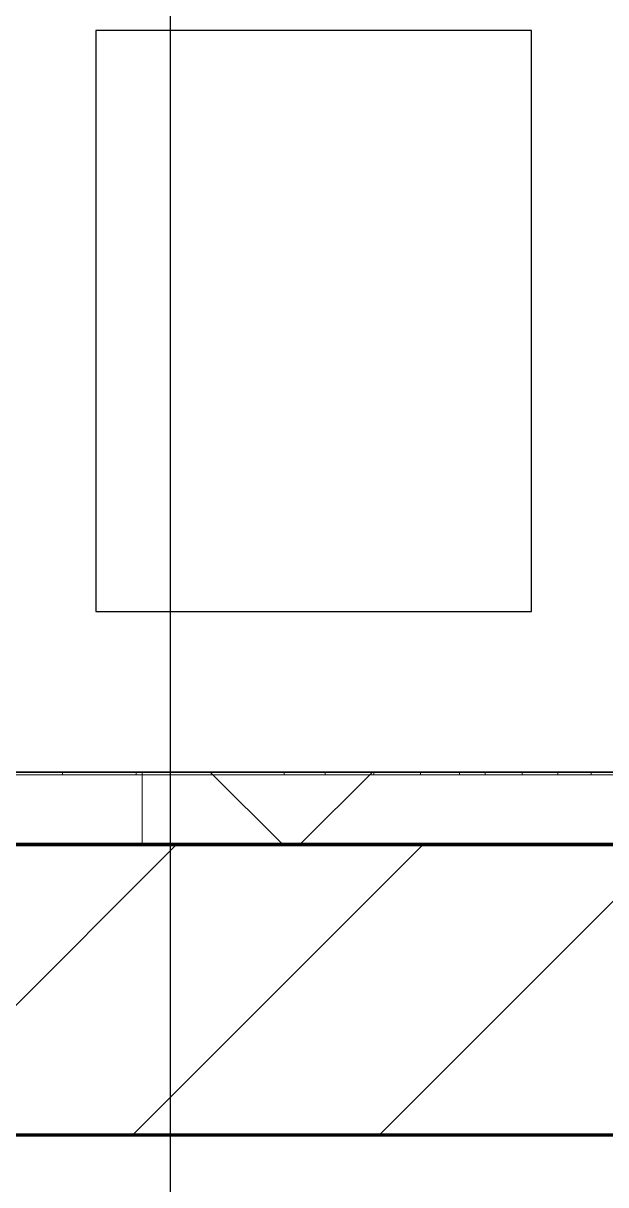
# Model space of a CAD drawing. Header units: millimetres. Extents: x -920231 to -841213, y -17301 to 22361.
# Drawn here: x -854864 to -854463, y -3410 to -2610 of the extents above; entities that cross this region are included whole.
import ezdxf
from ezdxf.xclip import XClip

# ---------------------------------------------------------------- set-up
doc = ezdxf.new("R2010")
doc.units = ezdxf.units.MM
doc.header["$XCLIPFRAME"] = 0
doc.layers.add('000 - WIPEOUT', color=250, linetype='Continuous')
doc.layers.add('A11_ALU.SOLID SHEET', color=2, linetype='Continuous')
for name, color, linetype, lineweight in [('A-ANNO-NOTE', 3, 'Continuous', 25), ('A-GLAZ-CURT', 2, 'Continuous', 9), ('A-WALL', 5, 'Continuous', 35), ('A-WALL-FNSH', 2, 'Continuous', 35), ('A-WALL-PATT', 1, 'Continuous', 35)]:
    doc.layers.add(name, color=color, linetype=linetype, lineweight=lineweight)

# ---------------------------------------------------------------- blocks, each defined once
blk = doc.blocks.new('PPLS-PP19_Custom Tile Pattern - Custom Tile Pattern-V93-4230-01 ENLARGED MULTI-PURPOSE LEVEL - REFLECTED CEILING PLAN - SHEET 1')
at = {"layer": 'A-GLAZ-CURT'}
for p, q in [((170.29, 0), (245.04, 0)), ((230.06, 0), (300, 0)), ((245.04, 0), (245.04, -2)), ((295.8, 0), (300, 0)), ((295.8, -2), (295.8, 0)), ((300, 0), (300, -2)), ((-300, -2), (300, -2)), ((245.04, -2), (170.29, -2)), ((300, -2), (295.8, -2)), ((300, -2), (300, -50)), ((300, -50), (-300, -50))]:
    blk.add_line(p, q, dxfattribs=at)
for points, knots in [([(300, 0), (286.53, 0), (254.22, 0), (207.11, 0), (177.41, 0), (159.34, 0), (158.33, 0), (158.3, 0)], [-285.253232, -285.253232, -285.253232, -285.253232, -244.693688, -187.987675, -143.776725, -129.632772, -123.352749, -123.352749, -123.352749, -123.352749]), ([(192.81, 0), (196.9, 0), (209.79, 0), (219.42, 0), (230.06, 0)], [-37.802787, -37.802787, -37.802787, -37.802787, -24.459831, 0, 0, 0, 0]), ([(300, 0), (288.22, 0), (262, 0), (230.48, 0), (220, 0), (219.04, 0)], [-12528.858583, -12528.858583, -12528.858583, -12528.858583, -11905.454923, -11162.864862, -10859.773777, -10859.773777, -10859.773777, -10859.773777]), ([(219.84, 0), (220.8, 0), (227.72, 0), (240.28, 0), (245.04, 0)], [-10674.31991, -10674.31991, -10674.31991, -10674.31991, -10511.382485, -9932.504441, -9932.504441, -9932.504441, -9932.504441]), ([(284.78, 0), (284.83, 0), (285.23, 0), (287.47, 0), (293.59, 0), (297.76, 0), (300, 0)], [-4096.535135, -4096.535135, -4096.535135, -4096.535135, -4053.389046, -3959.664717, -3862.421465, -3746.95702, -3746.95702, -3746.95702, -3746.95702]), ([(295.8, 0), (294.18, 0), (290.94, 0), (286.68, 0), (285.79, 0)], [-4679.165325, -4679.165325, -4679.165325, -4679.165325, -4358.271401, -4213.061173, -4213.061173, -4213.061173, -4213.061173])]:
    blk.add_open_spline(points, degree=3, knots=knots, dxfattribs=at)
blk = doc.blocks.new('PPLS-PP19_Custom Tile Pattern - Custom Tile Pattern-V94-4230-01 ENLARGED MULTI-PURPOSE LEVEL - REFLECTED CEILING PLAN - SHEET 1')
at = {"layer": 'A-GLAZ-CURT'}
for p, q in [((-300, 0), (-202.31, 0)), ((-300, -2), (-300, 0)), ((-293.07, 0), (-275.75, 0)), ((-275.75, 0), (-293.07, 0)), ((-222.32, 0), (-205, 0)), ((-205, 0), (-222.32, 0)), ((-202.31, 0), (-202.31, -2)), ((-174.21, 0), (-140.66, 0)), ((-174.21, -2), (-174.21, 0)), ((-140.66, 0), (-140.66, -2)), ((-108.4, 0), (-81.66, 0)), ((-108.4, -2), (-108.4, 0)), ((-81.66, 0), (-81.66, -2)), ((-63.81, 0), (-38.36, 0)), ((-63.81, -2), (-63.81, 0)), ((-38.36, 0), (-38.36, -2)), ((-13.88, 0), (9.01, 0)), ((-13.88, -2), (-13.88, 0)), ((9.01, 0), (9.01, -2)), ((-300, -2), (300, -2)), ((-300, -50), (-300, -2)), ((-202.31, -2), (-300, -2)), ((-140.66, -2), (-174.21, -2)), ((-81.66, -2), (-108.4, -2)), ((-38.36, -2), (-63.81, -2)), ((9.01, -2), (-13.88, -2)), ((300, -50), (-300, -50))]:
    blk.add_line(p, q, dxfattribs=at)
at = {"layer": 'A-GLAZ-CURT', "flags": 128}
for points in [[(-300, 0), (-291.7, 0), (-283.58, 0), (-275.62, 0), (-267.8, 0), (-260.12, 0), (-252.56, 0), (-245.12, 0), (-237.77, 0), (-230.5, 0), (-223.32, 0), (-216.2, 0), (-209.18, 0), (-202.31, 0)], [(-174.21, 0), (-178.96, 0), (-183.97, 0), (-189.27, 0), (-194.85, 0), (-200.68, 0), (-206.74, 0), (-213.02, 0), (-219.49, 0), (-226.14, 0), (-232.95, 0), (-239.91, 0), (-247.01, 0), (-254.25, 0), (-261.61, 0), (-269.09, 0), (-276.68, 0), (-284.36, 0), (-292.14, 0), (-300, 0)]]:
    blk.add_lwpolyline(points, dxfattribs=at)
at = {"layer": 'A-GLAZ-CURT'}
for points, knots in [([(-300, 0), (-284.65, 0), (-236.57, 0), (-184.21, 0), (-151.15, 0), (-140.66, 0)], [-5323.127839, -5323.127839, -5323.127839, -5323.127839, -4502.809032, -2700.551212, -1671.606487, -1671.606487, -1671.606487, -1671.606487]), ([(-263.5, 0), (-270.02, 0), (-281.9, 0), (-294.48, 0), (-300, 0)], [-14106.809765, -14106.809765, -14106.809765, -14106.809765, -13729.592194, -13439.944408, -13439.944408, -13439.944408, -13439.944408]), ([(-137.88, 0), (-140.56, 0), (-147.66, 0), (-147.69, 0), (-158.72, 0), (-174.02, 0), (-185.59, 0), (-209.77, 0), (-232.01, 0), (-255.22, 0), (-261.21, 0), (-263.32, 0), (-263.57, 0)], [-3187.727384, -3187.727384, -3187.727384, -3187.727384, -2919.378265, -2477.344047, -2237.412286, -2029.680487, -1755.085331, -1400.429864, -858.079193, -543.655514, -208.940337, -161.07914, -161.07914, -161.07914, -161.07914]), ([(-191.67, 0), (-198.94, 0), (-221.21, 0), (-245.56, 0), (-263.15, 0)], [-15649.54456, -15649.54456, -15649.54456, -15649.54456, -15131.813646, -14113.41275, -14113.41275, -14113.41275, -14113.41275]), ([(-258.6, 0), (-257.91, 0), (-254.26, 0), (-241.25, 0), (-225.99, 0), (-213.1, 0), (-202.23, 0), (-195.53, 0), (-191.86, 0)], [-5722.54675, -5722.54675, -5722.54675, -5722.54675, -5657.471696, -5413.335975, -5017.494783, -4832.723979, -4666.091899, -4455.137067, -4455.137067, -4455.137067, -4455.137067]), ([(-133.82, 0), (-135.51, 0), (-137.8, 0), (-149.31, 0), (-162.01, 0), (-177.91, 0), (-199.46, 0), (-216.65, 0), (-231.26, 0), (-233.46, 0), (-234, 0)], [-2731.647847, -2731.647847, -2731.647847, -2731.647847, -2418.507304, -2308.929706, -2113.765672, -1763.376603, -1422.553702, -978.033455, -846.069444, -682.911962, -682.911962, -682.911962, -682.911962]), ([(-233.49, 0), (-233.44, 0), (-232.38, 0), (-230.74, 0), (-225.3, 0), (-223.63, 0)], [-455.274641, -455.274641, -455.274641, -455.274641, -440.605512, -119.536984, 0, 0, 0, 0]), ([(-223.63, 0), (-219.39, 0), (-208.31, 0), (-197.55, 0), (-192, 0)], [-5463.295695, -5463.295695, -5463.295695, -5463.295695, -5161.076232, -4856.26284, -4856.26284, -4856.26284, -4856.26284]), ([(-191.67, 0), (-189.9, 0), (-182.15, 0), (-171.77, 0), (-158.7, 0), (-157.22, 0)], [-4451.469816, -4451.469816, -4451.469816, -4451.469816, -4349.945572, -4000.813434, -3840.635403, -3840.635403, -3840.635403, -3840.635403]), ([(-191.67, 0), (-189.65, 0), (-182.57, 0), (-169.02, 0), (-152.12, 0), (-136.84, 0), (-127.33, 0), (-124.19, 0), (-123.43, 0), (-123.28, 0)], [-4850.247599, -4850.247599, -4850.247599, -4850.247599, -4739.070012, -4465.409639, -4149.119819, -3839.893365, -3647.167523, -3488.92562, -3439.852845, -3439.852845, -3439.852845, -3439.852845]), ([(-120.24, 0), (-124.93, 0), (-146.22, 0), (-170.71, 0), (-191.53, 0)], [-17576.964224, -17576.964224, -17576.964224, -17576.964224, -17136.203329, -15652.768961, -15652.768961, -15652.768961, -15652.768961]), ([(-152.35, 0), (-151.03, 0), (-147.71, 0), (-143.57, 0), (-138.62, 0)], [-3494.978217, -3494.978217, -3494.978217, -3494.978217, -3371.022232, -3227.460399, -3227.460399, -3227.460399, -3227.460399]), ([(-119.88, 0), (-122.47, 0), (-126.77, 0), (-136.96, 0), (-147.46, 0), (-150.03, 0), (-150.57, 0)], [-5909.382994, -5909.382994, -5909.382994, -5909.382994, -5700.061948, -5508.838257, -5298.784692, -5196.16478, -5196.16478, -5196.16478, -5196.16478]), ([(-150.34, 0), (-150.07, 0), (-147.75, 0), (-142.6, 0), (-129.76, 0), (-121.39, 0), (-119.86, 0)], [-4948.728362, -4948.728362, -4948.728362, -4948.728362, -4883.323924, -4440.880425, -4054.690705, -3970.766217, -3970.766217, -3970.766217, -3970.766217]), ([(-26.75, 0), (-27.82, 0), (-36.18, 0), (-53.55, 0), (-78.2, 0), (-110.94, 0), (-130.52, 0), (-147.74, 0), (-149.07, 0)], [-8718.362214, -8718.362214, -8718.362214, -8718.362214, -8532.293389, -8073.216054, -7508.296369, -7004.680444, -6449.282163, -6277.220794, -6277.220794, -6277.220794, -6277.220794]), ([(-148.23, 0), (-146.94, 0), (-140.15, 0), (-137.28, 0), (-133.93, 0), (-128.78, 0), (-126.5, 0)], [-6162.058746, -6162.058746, -6162.058746, -6162.058746, -6017.569127, -5560.701257, -5364.112219, -5231.017328, -5231.017328, -5231.017328, -5231.017328]), ([(-120.72, 0), (-122.73, 0), (-128.63, 0), (-139.03, 0), (-146.11, 0), (-146.95, 0)], [-1050.856125, -1050.856125, -1050.856125, -1050.856125, -945.742622, -741.901385, -489.130243, -489.130243, -489.130243, -489.130243]), ([(-146.69, 0), (-146.59, 0), (-145.49, 0), (-135.69, 0), (-128.29, 0), (-125.15, 0)], [-420.34245, -420.34245, -420.34245, -420.34245, -406.956646, -290.263673, 0, 0, 0, 0]), ([(-134.24, 0), (-133.42, 0), (-130.82, 0), (-124.71, 0), (-121, 0)], [-7671.276312, -7671.276312, -7671.276312, -7671.276312, -7293.749979, -6946.514661, -6946.514661, -6946.514661, -6946.514661]), ([(-127.41, 0), (-131.63, 0), (-133.13, 0), (-134.06, 0), (-134.11, 0)], [-8540.990293, -8540.990293, -8540.990293, -8540.990293, -8266.114998, -8251.085632, -8251.085632, -8251.085632, -8251.085632]), ([(-120.13, 0), (-120.14, 0), (-120.24, 0), (-121.3, 0), (-129.25, 0), (-133.82, 0)], [-2933.992132, -2933.992132, -2933.992132, -2933.992132, -2920.575025, -2840.280255, -2731.647847, -2731.647847, -2731.647847, -2731.647847]), ([(-113.44, 0), (-113.46, 0), (-114.06, 0), (-119.73, 0), (-125.43, 0), (-127.03, 0), (-127.41, 0)], [-323.250712, -323.250712, -323.250712, -323.250712, -282.672656, -98.539552, -24.539552, 0, 0, 0, 0]), ([(-125.15, 0), (-124.93, 0), (-123.58, 0), (-121.69, 0), (-119.87, 0)], [-3362.7396, -3362.7396, -3362.7396, -3362.7396, -3342.215224, -3231.741073, -3231.741073, -3231.741073, -3231.741073]), ([(-122.08, 0), (-122.01, 0), (-121.69, 0), (-121.2, 0), (-120.88, 0)], [-3136.336417, -3136.336417, -3136.336417, -3136.336417, -3110.304437, -3035.164275, -3035.164275, -3035.164275, -3035.164275]), ([(-119.91, 0), (-119.09, 0), (-111.24, 0), (-95.54, 0), (-84.96, 0), (-81.66, 0)], [-6913.166558, -6913.166558, -6913.166558, -6913.166558, -6839.55839, -6236.997189, -5931.848349, -5931.848349, -5931.848349, -5931.848349]), ([(-86.16, 0), (-91.37, 0), (-102.04, 0), (-113.93, 0), (-119.84, 0)], [-1681.3698, -1681.3698, -1681.3698, -1681.3698, -1374.161226, -1066.162918, -1066.162918, -1066.162918, -1066.162918]), ([(-119.65, 0), (-117.51, 0), (-106.47, 0), (-86.68, 0), (-63.44, 0), (-54.4, 0), (-48.53, 0), (-30.79, 0), (-18.03, 0), (8.61, 0), (15.02, 0), (22.91, 0), (31, 0), (39.04, 0), (51.19, 0), (58.74, 0), (61.34, 0), (61.45, 0)], [-5106.469297, -5106.469297, -5106.469297, -5106.469297, -4994.692869, -4542.524482, -4008.285538, -3689.699207, -3546.54457, -3315.260113, -2864.387349, -2439.246196, -2084.094819, -1956.422387, -1818.904206, -1645.594513, -1443.202566, -1228.752106, -1120.932285, -1120.932285, -1120.932285, -1120.932285]), ([(-119.41, 0), (-116.92, 0), (-110.72, 0), (-98.9, 0), (-85.29, 0), (-71.67, 0), (-65.93, 0), (-65.07, 0)], [-3222.62545, -3222.62545, -3222.62545, -3222.62545, -3074.362186, -2902.289527, -2605.247022, -2322.099534, -2241.8264, -2241.8264, -2241.8264, -2241.8264]), ([(-119.21, 0), (-116.17, 0), (-105.53, 0), (-90.42, 0), (-75.26, 0), (-68.41, 0), (-65.12, 0), (-63.63, 0)], [-3958.98269, -3958.98269, -3958.98269, -3958.98269, -3793.097032, -3402.597032, -3144.956779, -3050.982048, -2969.237017, -2969.237017, -2969.237017, -2969.237017]), ([(-48.79, 0), (-51.65, 0), (-61.37, 0), (-81.23, 0), (-99.51, 0), (-114.02, 0), (-117.28, 0), (-118.78, 0)], [-1360.9003, -1360.9003, -1360.9003, -1360.9003, -1060.00838, -740.068933, -229.489605, -116.330425, 0, 0, 0, 0]), ([(-117.69, 0), (-117.06, 0), (-114.75, 0), (-113.43, 0), (-113.43, 0)], [-808.126779, -808.126779, -808.126779, -808.126779, -394.672656, -330.797262, -330.797262, -330.797262, -330.797262]), ([(-63.81, 0), (-70.01, 0), (-86.35, 0), (-107.8, 0), (-116.79, 0), (-117.66, 0)], [-2747.631049, -2747.631049, -2747.631049, -2747.631049, -2193.204658, -1433.981041, -969.752135, -969.752135, -969.752135, -969.752135]), ([(-115.82, 0), (-114.96, 0), (-110.41, 0), (-96.78, 0), (-75, 0), (-59.07, 0), (-48.76, 0)], [-5724.064692, -5724.064692, -5724.064692, -5724.064692, -5430.283136, -5103.229623, -4799.173296, -4262.601366, -4262.601366, -4262.601366, -4262.601366]), ([(9.32, 0), (9.08, 0), (7.65, 0), (2.57, 0), (-12.23, 0), (-25.64, 0), (-40, 0), (-56.24, 0), (-75.59, 0), (-94, 0), (-112.01, 0), (-114.94, 0), (-115.63, 0)], [-2922.926651, -2922.926651, -2922.926651, -2922.926651, -2882.788014, -2720.818881, -2518.50168, -2125.455881, -1792.521578, -1466.981642, -1208.454564, -789.402658, -501.969187, -243.577221, -243.577221, -243.577221, -243.577221]), ([(-63.96, 0), (-64.13, 0), (-72.5, 0), (-80.63, 0), (-86.16, 0)], [-2171.769325, -2171.769325, -2171.769325, -2171.769325, -2007.031671, -1681.3698, -1681.3698, -1681.3698, -1681.3698]), ([(-48, 0), (-51.41, 0), (-57.78, 0), (-71.66, 0), (-77.83, 0), (-82.66, 0), (-83.28, 0), (-83.28, 0)], [-2343.004276, -2343.004276, -2343.004276, -2343.004276, -2161.752162, -2006.592567, -1646.621388, -1424.436217, -1393.971743, -1393.971743, -1393.971743, -1393.971743]), ([(-83.28, 0), (-83.28, 0), (-82.91, 0), (-76.14, 0), (-62.97, 0), (-53.53, 0), (-47.9, 0)], [-1393.4169, -1393.4169, -1393.4169, -1393.4169, -1353.722004, -1274.333717, -1073.56893, -651.549973, -651.549973, -651.549973, -651.549973]), ([(31.18, 0), (25.97, 0), (11.99, 0), (-16.92, 0), (-47.42, 0), (-65.35, 0), (-66.28, 0), (-66.31, 0)], [-4496.803627, -4496.803627, -4496.803627, -4496.803627, -4222.080604, -3745.412743, -2981.410125, -2542.574734, -2526.906796, -2526.906796, -2526.906796, -2526.906796]), ([(-65.47, 0), (-65.27, 0), (-62.78, 0), (-57.52, 0), (-50.41, 0), (-48.01, 0)], [-2362.748727, -2362.748727, -2362.748727, -2362.748727, -2315.303971, -1809.437387, -1558.888643, -1558.888643, -1558.888643, -1558.888643]), ([(-63.63, 0), (-61.49, 0), (-57.39, 0), (-55.21, 0), (-51.13, 0), (-48.87, 0)], [-2969.237017, -2969.237017, -2969.237017, -2969.237017, -2851.217951, -2734.127174, -2598.08239, -2598.08239, -2598.08239, -2598.08239]), ([(-51.83, 0), (-51.83, 0), (-51.78, 0), (-49.51, 0), (-48.22, 0), (-47.82, 0)], [-632.814994, -632.814994, -632.814994, -632.814994, -627.965721, -508.377888, -440.413609, -440.413609, -440.413609, -440.413609]), ([(-48, 0), (-44.47, 0), (-31.73, 0), (-12.78, 0), (4.23, 0), (9.64, 0), (10.14, 0), (10.18, 0)], [-4249.539614, -4249.539614, -4249.539614, -4249.539614, -4065.652676, -3589.737505, -3285.047089, -3066.359526, -3044.715262, -3044.715262, -3044.715262, -3044.715262]), ([(-47.95, 0), (-46.2, 0), (-43.42, 0), (-40.79, 0), (-40.46, 0), (-40.44, 0)], [-2579.547456, -2579.547456, -2579.547456, -2579.547456, -2474.780881, -2410.990208, -2350.645972, -2350.645972, -2350.645972, -2350.645972]), ([(-36.33, 0), (-36.43, 0), (-37.27, 0), (-45.02, 0), (-45.63, 0), (-47.76, 0), (-47.82, 0)], [-1855.773136, -1855.773136, -1855.773136, -1855.773136, -1810.870157, -1672.078046, -1405.135169, -1397.702591, -1397.702591, -1397.702591, -1397.702591]), ([(76.63, 0), (74.8, 0), (67.65, 0), (53.52, 0), (37, 0), (24.07, 0), (12.82, 0), (-2.9, 0), (-20.62, 0), (-32.81, 0), (-42.45, 0), (-47.04, 0), (-47.78, 0)], [-3095.572228, -3095.572228, -3095.572228, -3095.572228, -2950.589685, -2634.532728, -2313.748533, -2106.613311, -1925.670641, -1617.263037, -1290.787923, -1039.307308, -819.71621, -773.893057, -773.893057, -773.893057, -773.893057]), ([(-47.58, 0), (-42.98, 0), (-36.45, 0), (-33.57, 0), (-29.94, 0), (-28.57, 0)], [-643.371574, -643.371574, -643.371574, -643.371574, -296.515819, -83.513472, 0, 0, 0, 0]), ([(-29.03, 0), (-33.97, 0), (-40.03, 0), (-46.07, 0), (-47.09, 0)], [-2680.714891, -2680.714891, -2680.714891, -2680.714891, -2413.671296, -2359.029104, -2359.029104, -2359.029104, -2359.029104]), ([(-46.96, 0), (-46.33, 0), (-44.63, 0), (-40.22, 0), (-36.78, 0)], [-386.946528, -386.946528, -386.946528, -386.946528, -260.442412, 0, 0, 0, 0]), ([(-36.78, 0), (-32.43, 0), (-19.22, 0), (8.83, 0), (43.36, 0), (70.92, 0), (82.12, 0), (83.66, 0)], [-6191.144455, -6191.144455, -6191.144455, -6191.144455, -5862.463379, -5340.621928, -4573.028122, -4094.177415, -3869.465285, -3869.465285, -3869.465285, -3869.465285]), ([(-36.29, 0), (-36.29, 0), (-34.66, 0), (-28.88, 0), (-26.95, 0), (-26.54, 0)], [-9150.272121, -9150.272121, -9150.272121, -9150.272121, -9057.163041, -8919.836787, -8834.607043, -8834.607043, -8834.607043, -8834.607043]), ([(30.82, 0), (29.27, 0), (20.14, 0), (3.54, 0), (-16.58, 0), (-34.76, 0), (-36.04, 0)], [-10462.034656, -10462.034656, -10462.034656, -10462.034656, -10363.088938, -9884.23066, -9424.652049, -9182.880979, -9182.880979, -9182.880979, -9182.880979]), ([(-33.34, 0), (-33.34, 0), (-32.93, 0), (-31.16, 0), (-30.52, 0)], [-2415.024266, -2415.024266, -2415.024266, -2415.024266, -2357.633367, -2323.618664, -2323.618664, -2323.618664, -2323.618664]), ([(70.61, 0), (66.16, 0), (55.8, 0), (39.61, 0), (24.74, 0), (2.64, 0), (-17.84, 0), (-30.57, 0), (-31.82, 0), (-32, 0)], [-4647.237329, -4647.237329, -4647.237329, -4647.237329, -4326.416877, -4098.545751, -3766.694881, -3333.063701, -2994.501669, -2698.150104, -2614.070998, -2614.070998, -2614.070998, -2614.070998]), ([(-30.61, 0), (-29.53, 0), (-23.35, 0), (-15.75, 0), (-15.19, 0)], [-54150.414002, -54150.414002, -54150.414002, -54150.414002, -53749.15266, -53717.791567, -53717.791567, -53717.791567, -53717.791567]), ([(-13.88, 0), (-15.14, 0), (-18.44, 0), (-26.26, 0), (-29.97, 0), (-30.54, 0)], [-55123.81448, -55123.81448, -55123.81448, -55123.81448, -54789.006179, -54461.685999, -54258.56961, -54258.56961, -54258.56961, -54258.56961]), ([(-30.52, 0), (-27.11, 0), (-17.83, 0), (5.99, 0), (22.06, 0), (37.44, 0), (45.92, 0), (57.76, 0), (64.47, 0), (72.74, 0), (75.22, 0), (76.03, 0), (76.21, 0)], [-2323.618664, -2323.618664, -2323.618664, -2323.618664, -2142.497158, -1716.209403, -1206.526904, -1089.329421, -901.315459, -753.071572, -495.328968, -421.953223, -334.951786, -290.452333, -290.452333, -290.452333, -290.452333]), ([(8.33, 0), (8.19, 0), (7.18, 0), (0.32, 0), (-13.89, 0), (-24.92, 0), (-29.03, 0)], [-3574.286521, -3574.286521, -3574.286521, -3574.286521, -3526.962355, -3285.499107, -2903.012179, -2680.714891, -2680.714891, -2680.714891, -2680.714891]), ([(-28.57, 0), (-26.93, 0), (-20.29, 0), (-11.45, 0), (2.08, 0), (13.15, 0), (20.94, 0), (24.03, 0), (24.42, 0)], [-5361.429781, -5361.429781, -5361.429781, -5361.429781, -5261.36855, -5050.479954, -4785.90057, -4596.498881, -4445.288762, -4399.096334, -4399.096334, -4399.096334, -4399.096334]), ([(-15.19, 0), (-13.07, 0), (7.48, 0), (42.82, 0), (88.72, 0), (120.63, 0), (138.28, 0), (138.53, 0)], [-461.142613, -461.142613, -461.142613, -461.142613, -429.606584, -390.253598, -346.313304, -291.370682, -290.5735, -290.5735, -290.5735, -290.5735]), ([(22.85, 0), (21.25, 0), (15.72, 0), (11.55, 0), (9.01, 0)], [-292.049218, -292.049218, -292.049218, -292.049218, -285.83788, -269.307637, -269.307637, -269.307637, -269.307637]), ([(24.12, 0), (23.82, 0), (20.72, 0), (15.48, 0), (10.8, 0), (9.63, 0)], [-4338.876447, -4338.876447, -4338.876447, -4338.876447, -4306.476363, -4080.000647, -3772.857994, -3772.857994, -3772.857994, -3772.857994]), ([(18.16, 0), (19.15, 0), (21.93, 0), (23.61, 0), (24.06, 0)], [-5700.113719, -5700.113719, -5700.113719, -5700.113719, -5554.232259, -5483.599923, -5483.599923, -5483.599923, -5483.599923]), ([(95.64, 0), (95.57, 0), (90.8, 0), (85.59, 0), (74.4, 0), (62.26, 0), (51.85, 0), (43.81, 0), (29.53, 0), (20.67, 0), (18.85, 0), (18.16, 0)], [-7537.299924, -7537.299924, -7537.299924, -7537.299924, -7531.75727, -7135.649961, -6924.452779, -6738.82075, -6548.303034, -6314.283804, -6135.05769, -5972.647715, -5832.674503, -5832.674503, -5832.674503, -5832.674503])]:
    blk.add_open_spline(points, degree=3, knots=knots, dxfattribs=at)
for points in [[(-263.99, 0), (-264.61, 0), (-265.08, 0), (-265.4, 0)], [(-126.5, 0), (-124.41, 0), (-122.16, 0), (-119.84, 0)], [(-108.4, 0), (-112.07, 0), (-115.88, 0), (-119.83, 0)], [(-48.12, 0), (-50.04, 0), (-51.54, 0), (-51.79, 0)], [(-47.53, 0), (-44.38, 0), (-41.18, 0), (-38.36, 0)], [(-39.84, 0), (-39.08, 0), (-38.11, 0), (-37.36, 0)]]:
    blk.add_open_spline(points, degree=3, dxfattribs=at)
blk = doc.blocks.new('*U1487')
at = {"color": 3}
blk.add_wipeout([(-200, -5050), (200, -5050), (200, -5350), (-200, -5350)], dxfattribs=at).dxf.layer = '000 - WIPEOUT'
at = {"layer": 'A11_ALU.SOLID SHEET', "color": 0, "linetype": 'ByBlock'}
blk.add_lwpolyline([(-200, -5350), (200, -5350), (200, -5050), (-200, -5050)], close=True, dxfattribs=at)
blk = doc.blocks.new('*U1512')
at = {"layer": 'A11_ALU.SOLID SHEET', "linetype": 'ByBlock', "rotation": 90}
blk.add_blockref('*U1487', (-115182, -6394.5), dxfattribs=at)

msp = doc.modelspace()

# ---------------------------------------------------------------- block references
ref = msp.add_blockref('*U1512', (-744682.37, 3579.02))
XClip(ref).set_block_clipping_path([(-170955.001718735, -20880.0077451951), (-101425.4223389953, 14393.0014498747)])

# ---------------------------------------------------------------- next in the draw order: hatches: boundary and pattern name
at = {"layer": 'A-WALL-PATT', "lineweight": 9}
h = msp.add_hatch(dxfattribs=at)
h.set_pattern_fill('FP_3', color=256, style=0, pattern_type=2)
h.set_pattern_definition([(45, (0, 0), (-212.13203, 212.13203), []), (135, (0, 0), (-212.13203, -212.13203), [])])
h.paths.add_polyline_path([(-850767.37, -3175.94), (-850767.37, -3125.94), (-868697.34, -3125.94), (-868743.96, -3175.94), (-850867, -3175.94)])
h = msp.add_hatch(dxfattribs=at)
h.set_pattern_fill('FP_2', color=256, style=0, pattern_type=2)
h.set_pattern_definition([(45, (0, 0), (-84.852814, 84.852814), [])])
h.paths.add_polyline_path([(-850567.37, -3375.94), (-850567.37, -3175.94), (-868402.13, -3175.94), (-868588.64, -3375.94), (-850766.31, -3375.94)])

# ---------------------------------------------------------------- next in the draw order: linework, layer by layer
at = {"layer": 'A-ANNO-NOTE'}
msp.add_line((-854763.3, 3324.64), (-854763.3, -9727.52), dxfattribs=at)
at = {"layer": 'A-WALL', "color": 7, "lineweight": 70}
for p, q in [((-868402.13, -3175.94), (-850767.37, -3175.94)), ((-850767.37, -3175.94), (-868402.13, -3175.94)), ((-850766.31, -3375.94), (-868588.64, -3375.94))]:
    msp.add_line(p, q, dxfattribs=at)
at = {"layer": 'A-WALL-FNSH', "color": 250}
msp.add_line((-868697.34, -3125.94), (-850817.37, -3125.94), dxfattribs=at)

# ---------------------------------------------------------------- next in the draw order: block references
at = {"layer": 'A-GLAZ-CURT'}
for name, p in [('PPLS-PP19_Custom Tile Pattern - Custom Tile Pattern-V93-4230-01 ENLARGED MULTI-PURPOSE LEVEL - REFLECTED CEILING PLAN - SHEET 1', (-855082.37, -3125.94)), ('PPLS-PP19_Custom Tile Pattern - Custom Tile Pattern-V94-4230-01 ENLARGED MULTI-PURPOSE LEVEL - REFLECTED CEILING PLAN - SHEET 1', (-854482.37, -3125.94))]:
    msp.add_blockref(name, p, dxfattribs=at)

doc.saveas('drawing.dxf')
